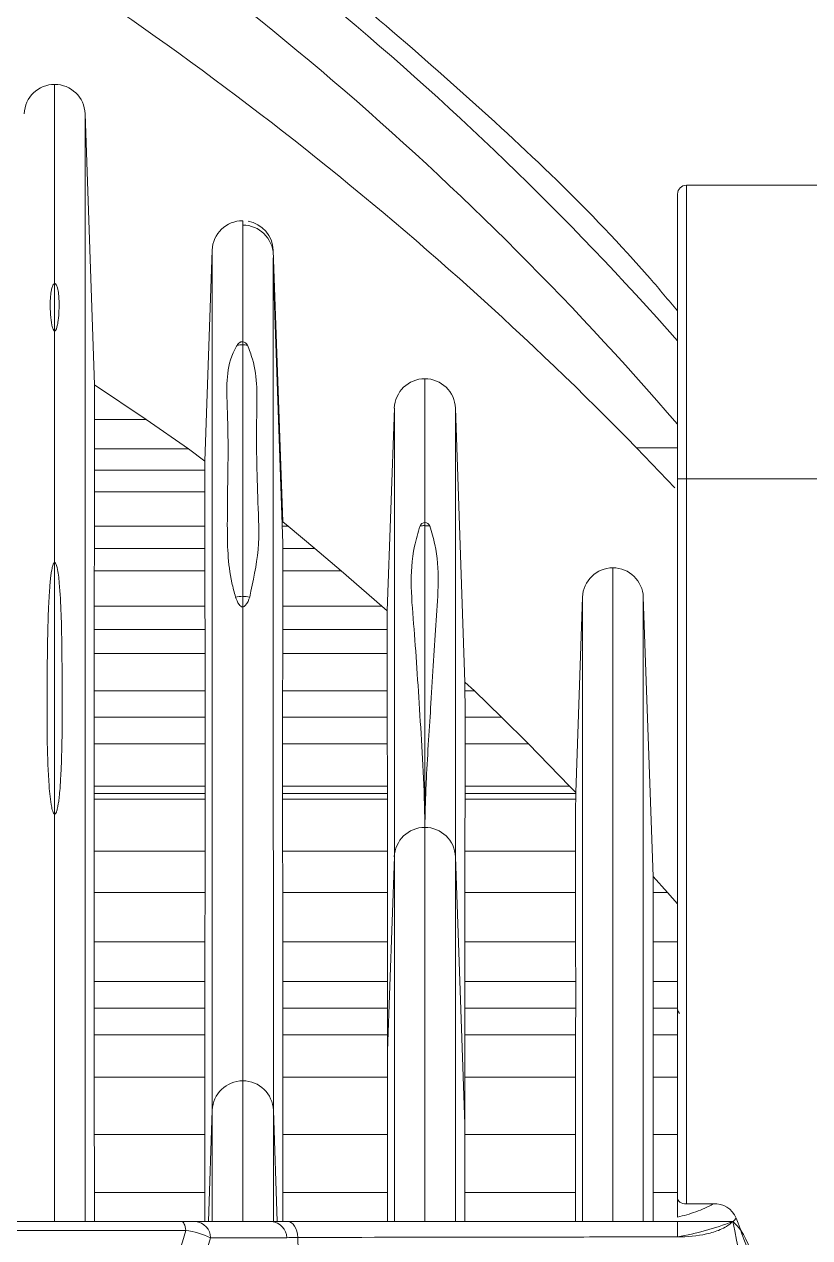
# Model space of a CAD drawing. Extents: x 9.3 to 87, y 1.1 to 68.8.
# Drawn here: x 39.605 to 40.941, y 60.681 to 62.747 of the extents above; entities that cross this region are included whole.
import ezdxf

# ---------------------------------------------------------------- set-up
doc = ezdxf.new("R2010")
doc.units = 0
doc.header["$MEASUREMENT"] = 0
doc.linetypes.add('SLD-Solid', pattern=[0])
doc.layers.add('OBJECT', color=7, linetype='CONTINUOUS')

msp = doc.modelspace()

# ---------------------------------------------------------------- linework, layer by layer
at = {"layer": 'OBJECT', "linetype": 'SLD-Solid', "lineweight": 15}
for p, q in [((39.7083, 62.5943), (39.7244, 62.1327)), ((41.0681, 62.4725), (40.7315, 62.4725)), ((40.7315, 62.4725), (40.7315, 61.9725)), ((40.7165, 61.9725), (40.7165, 62.4575)), ((39.912, 62.0031), (39.9246, 62.3621)), ((40.0285, 62.3621), (40.0447, 61.8996)), ((40.0449, 61.8627), (40.0285, 62.3324)), ((39.6565, 62.2245), (39.6565, 62.3051)), ((39.9765, 62.2061), (39.9765, 62.2009)), ((39.9765, 62.2009), (39.9765, 61.7727)), ((39.8124, 62.074), (39.7244, 62.1327)), ((40.2225, 61.7479), (40.2346, 62.0931)), ((40.3385, 62.0931), (40.3548, 61.6268)), ((39.7244, 62.074), (39.8124, 62.074)), ((39.8842, 62.0237), (39.8124, 62.074)), ((39.7244, 62.0237), (39.8842, 62.0237)), ((39.912, 62.0031), (39.8842, 62.0237)), ((40.6469, 62.0256), (40.7165, 62.0256)), ((40.6469, 62.0256), (40.7122, 61.9576)), ((39.7243, 61.9876), (39.9121, 61.9876)), ((40.7165, 60.7482), (40.7165, 61.9725)), ((40.7165, 61.9725), (40.7315, 61.9725)), ((40.7315, 61.9725), (40.7315, 60.7384)), ((41.0927, 61.9725), (40.7315, 61.9725)), ((39.7243, 61.9508), (39.912, 61.9508)), ((39.7241, 61.8922), (39.912, 61.8922)), ((40.0538, 61.8922), (40.0447, 61.8996)), ((40.0447, 61.8922), (40.0538, 61.8922)), ((40.0993, 61.8542), (40.0538, 61.8922)), ((40.2865, 61.8985), (40.2865, 61.8931)), ((40.2865, 61.8931), (40.2865, 61.3796)), ((39.7241, 61.8542), (39.9121, 61.8542)), ((40.0448, 61.8542), (40.0993, 61.8542)), ((40.1441, 61.8161), (40.0993, 61.8542)), ((39.6565, 61.402), (39.6565, 61.8303)), ((39.724, 61.8161), (39.9121, 61.8161)), ((40.0448, 61.8161), (40.1441, 61.8161)), ((40.2135, 61.7559), (40.1441, 61.8161)), ((39.9765, 61.7727), (39.9765, 61.7548)), ((40.5432, 61.4386), (40.5548, 61.7713)), ((40.6583, 61.7713), (40.6749, 61.296)), ((39.724, 61.7559), (39.9123, 61.7559)), ((40.0448, 61.7559), (40.2135, 61.7559)), ((40.2225, 61.7479), (40.2135, 61.7559)), ((39.7239, 61.7162), (39.9124, 61.7162)), ((40.0447, 61.7162), (40.2225, 61.7162)), ((39.7239, 61.6757), (39.9124, 61.6757)), ((40.0446, 61.6757), (40.2225, 61.6757)), ((40.371, 61.6116), (40.3548, 61.6268)), ((39.7239, 61.6116), (39.9125, 61.6116)), ((40.0445, 61.6116), (40.2225, 61.6116)), ((40.3548, 61.6116), (40.371, 61.6116)), ((40.4172, 61.5668), (40.371, 61.6116)), ((39.7239, 61.5668), (39.9125, 61.5668)), ((40.0445, 61.5668), (40.2225, 61.5668)), ((40.3549, 61.5668), (40.4172, 61.5668)), ((40.4628, 61.5214), (40.4172, 61.5668)), ((39.7239, 61.5214), (39.9125, 61.5214)), ((40.0445, 61.5214), (40.2226, 61.5214)), ((40.3549, 61.5214), (40.4628, 61.5214)), ((40.5326, 61.4497), (40.4628, 61.5214)), ((39.7239, 61.4497), (39.9125, 61.4497)), ((39.7239, 61.4371), (39.9125, 61.4371)), ((40.0445, 61.4497), (40.2228, 61.4497)), ((40.0445, 61.4371), (40.2228, 61.4371)), ((40.3549, 61.4497), (40.5326, 61.4497)), ((40.3549, 61.4371), (40.5432, 61.4371)), ((40.5432, 61.4386), (40.5326, 61.4497)), ((39.7239, 61.4272), (39.9125, 61.4272)), ((40.0445, 61.4272), (40.2228, 61.4272)), ((40.3549, 61.4272), (40.5432, 61.4272)), ((39.7239, 61.3392), (39.9124, 61.3392)), ((40.0445, 61.3392), (40.2229, 61.3392)), ((40.3547, 61.3392), (40.543, 61.3392)), ((40.2346, 61.3292), (40.223, 60.999)), ((40.3544, 60.8741), (40.3385, 61.3292)), ((40.6995, 61.2687), (40.6749, 61.296)), ((39.7239, 61.2687), (39.9124, 61.2687)), ((40.0446, 61.2687), (40.2229, 61.2687)), ((40.3546, 61.2687), (40.543, 61.2687)), ((40.6749, 61.2687), (40.6995, 61.2687)), ((40.7165, 61.2493), (40.6995, 61.2687)), ((39.7239, 61.1843), (39.9123, 61.1843)), ((40.0447, 61.1843), (40.2229, 61.1843)), ((40.3546, 61.1843), (40.5431, 61.1843)), ((40.6751, 61.1843), (40.7165, 61.1843)), ((40.7165, 61.0734), (40.7165, 61.158)), ((39.7239, 61.1172), (39.9123, 61.1172)), ((40.0447, 61.1172), (40.2229, 61.1172)), ((40.3545, 61.1172), (40.5432, 61.1172)), ((40.6751, 61.1172), (40.7165, 61.1172)), ((39.7239, 61.0718), (39.9123, 61.0718)), ((40.0448, 61.0718), (40.223, 61.0718)), ((40.3545, 61.0718), (40.5432, 61.0718)), ((40.6751, 61.0718), (40.7166, 61.0718)), ((39.7239, 61.0262), (39.9123, 61.0262)), ((40.0448, 61.0262), (40.223, 61.0262)), ((40.3545, 61.0262), (40.5431, 61.0262)), ((40.675, 61.0262), (40.7165, 61.0262)), ((39.724, 60.9541), (39.9122, 60.9541)), ((40.0448, 60.9541), (40.223, 60.9541)), ((40.3545, 60.9541), (40.5431, 60.9541)), ((40.6749, 60.9541), (40.7165, 60.9541)), ((39.9181, 60.7082), (39.9247, 60.8978)), ((40.0287, 60.8978), (40.0353, 60.7082)), ((39.724, 60.8564), (39.9122, 60.8564)), ((40.0449, 60.8564), (40.223, 60.8564)), ((40.3544, 60.8564), (40.543, 60.8564)), ((40.675, 60.8564), (40.7165, 60.8564)), ((39.7241, 60.7577), (39.9122, 60.7577)), ((40.0449, 60.7577), (40.223, 60.7577)), ((40.3544, 60.7577), (40.5429, 60.7577)), ((40.6751, 60.7577), (40.7165, 60.7577)), ((40.7165, 60.7482), (40.7165, 60.7161)), ((40.7771, 60.7384), (40.7315, 60.7384)), ((39.8733, 60.7082), (38.3725, 60.7082)), ((38.3725, 60.6932), (39.8797, 60.6932)), ((40.7165, 60.7082), (40.7165, 60.7082))]:
    msp.add_line(p, q, dxfattribs=at)
at = {"layer": 'OBJECT', "linetype": 'SLD-Solid', "lineweight": 15, "flags": 128}
for points in [[(39.8797, 60.6932), (39.8791, 60.6965), (39.8785, 60.6994), (39.8778, 60.702), (39.877, 60.7042), (39.8761, 60.7059), (39.8752, 60.7072), (39.8743, 60.708), (39.8733, 60.7082)], [(40.0701, 60.6814), (40.0695, 60.6868), (40.0684, 60.6919), (40.0668, 60.6965), (40.0648, 60.7005), (40.0624, 60.7038), (40.0597, 60.7062), (40.0568, 60.7077), (40.0539, 60.7082)]]:
    msp.add_lwpolyline(points, dxfattribs=at)
at = {"layer": 'OBJECT', "linetype": 'SLD-Solid', "lineweight": 15}
for centre, radius, start, end in [((36.6835, 58.6413), 5.3837, 41.4857, 59.4926), ((36.5759, 58.5006), 5.4639, 40.7282, 58.6752), ((36.3545, 57.8332), 6, 44.32508, 59.31394), ((39.6565, 62.5925), 0.0518, 90, 178), ((39.6565, 62.5925), 0.0518, 2, 90), ((40.7315, 62.4575), 0.015, 90, 180), ((39.9765, 62.3602), 0.052, 90.0069, 178), ((39.9765, 62.3602), 0.052, 2, 79.6776), ((39.9765, 62.3527), 0.0521, 1.9464, 89.942), ((39.9765, 62.1464), 0.0545, 89.9929, 100.227), ((39.9748, 62.1949), 0.0113, 28.5633, 81.243), ((39.9765, 62.1463), 0.0546, 81.378, 90.001), ((40.2865, 62.0912), 0.052, 90, 178), ((40.2865, 62.0912), 0.052, 2, 90), ((40.2875, 61.8887), 0.00992, 95.3568, 157.5614), ((40.2865, 61.8376), 0.0555, 89.9935, 98.5284), ((40.2854, 61.8883), 0.0103, 23.6966, 83.3852), ((40.2865, 61.8375), 0.0555, 81.4718, 90.0063), ((40.6065, 61.7695), 0.0518, 90, 178), ((40.6065, 61.7695), 0.0518, 2, 90), ((39.9765, 61.7109), 0.0619, 89.9772, 101.4293), ((39.9766, 61.7108), 0.0619, 78.9908, 90.0222), ((40.2865, 61.3274), 0.052, 90, 178), ((40.2865, 61.3274), 0.052, 2, 90), ((40.7365, 61.0734), 0.02, 180, 212.5468), ((39.9769, 60.8958), 0.0522, 90.3535, 177.8262), ((39.9768, 60.8961), 0.0519, 1.8455, 90.2004), ((40.7804, 60.7001), 0.0384, 21.6338, 94.9664), ((39.8612, 60.5519), 0.1425, 64.8127, 82.5778), ((39.8942, 60.6806), 0.0277, 0.4825, 85.7556), ((40.0237, 60.6806), 0.0277, 0.45, 85.7528), ((40.6259, 61.1931), 0.5188, 280.0672, 290.8075), ((40.7881, 60.185), 0.5237, 87.5936, 92.4048), ((3.852, 53.4295), 37.6688, 10.36201, 11.14142), ((40.7388, 60.6329), 0.1045, 5.4205, 46.0505)]:
    msp.add_arc(centre, radius, start, end, dxfattribs=at)
for points, knots in [([(40.7165, 62.2588), (40.7011, 62.2771), (40.5865, 62.4134), (40.3428, 62.6423), (40.021, 62.9144), (39.7126, 63.1374), (39.521, 63.2552), (39.425, 63.3142)], [0, 0, 0, 0, 0.04293, 0.319017, 0.59702, 0.798142, 1, 1, 1, 1]), ([(39.6565, 62.6442), (39.6565, 62.6417), (39.6565, 62.6366), (39.6565, 62.5966), (39.6565, 62.5315), (39.6565, 62.4353), (39.6565, 62.3479), (39.6565, 62.3051)], [0, 0, 0, 0, 0.194795, 0.387326, 0.576325, 0.792703, 1, 1, 1, 1]), ([(39.7083, 60.7082), (39.7083, 60.7718), (39.7083, 60.9268), (39.7083, 61.1566), (39.7083, 61.3925), (39.7083, 61.606), (39.7083, 61.8065), (39.7083, 61.9891), (39.7083, 62.1479), (39.7083, 62.2873), (39.7083, 62.4203), (39.7083, 62.5179), (39.7083, 62.5819), (39.7083, 62.5901), (39.7083, 62.5943)], [0, 0, 0, 0, 0.066356, 0.161917, 0.250698, 0.333003, 0.414637, 0.501472, 0.574865, 0.652844, 0.735333, 0.821362, 0.909911, 1, 1, 1, 1]), ([(39.9765, 62.2061), (39.9765, 62.2406), (39.9765, 62.311), (39.9765, 62.3694), (39.9765, 62.3992), (39.9765, 62.4028), (39.9765, 62.4033)], [0, 0, 0, 0, 0.332607, 0.67747, 0.95446, 1, 1, 1, 1]), ([(39.9247, 60.8978), (39.9247, 60.9983), (39.9247, 61.1959), (39.9247, 61.4603), (39.9247, 61.688), (39.9247, 61.8787), (39.9246, 62.0368), (39.9246, 62.1742), (39.9246, 62.281), (39.9246, 62.3487), (39.9246, 62.3576), (39.9246, 62.3621)], [0, 0, 0, 0, 0.130922, 0.257354, 0.375016, 0.481399, 0.581339, 0.679843, 0.783111, 0.890386, 1, 1, 1, 1]), ([(40.0287, 60.8978), (40.0287, 60.9983), (40.0287, 61.1959), (40.0286, 61.4603), (40.0286, 61.688), (40.0286, 61.8787), (40.0286, 62.0368), (40.0286, 62.1745), (40.0286, 62.28), (40.0285, 62.3385), (40.0285, 62.3465), (40.0285, 62.3489)], [0, 0, 0, 0, 0.13971, 0.27463, 0.400189, 0.513714, 0.620363, 0.725479, 0.835679, 0.950155, 1, 1, 1, 1]), ([(39.6565, 62.2245), (39.6565, 62.2245), (39.6563, 62.2245), (39.656, 62.2246), (39.6554, 62.225), (39.654, 62.2267), (39.6515, 62.2343), (39.6497, 62.2481), (39.6488, 62.2646), (39.6491, 62.278), (39.6499, 62.287), (39.6508, 62.2931), (39.6517, 62.2971), (39.6525, 62.2999), (39.6532, 62.3017), (39.6539, 62.3029), (39.6544, 62.3037), (39.6549, 62.3043), (39.6554, 62.3047), (39.6558, 62.305), (39.6562, 62.3051), (39.6564, 62.3051), (39.6565, 62.3051)], [0, 0, 0, 0, 0.001329, 0.003074, 0.006297, 0.017479, 0.071214, 0.284802, 0.518441, 0.675322, 0.780747, 0.851666, 0.899436, 0.931673, 0.953487, 0.968304, 0.978429, 0.98541, 0.992312, 0.99526, 0.998236, 1, 1, 1, 1]), ([(39.6565, 62.3051), (39.6566, 62.3051), (39.6569, 62.3051), (39.6573, 62.305), (39.658, 62.3046), (39.6599, 62.3023), (39.6629, 62.2926), (39.6642, 62.2776), (39.6641, 62.2607), (39.6633, 62.2488), (39.6623, 62.2407), (39.6614, 62.2353), (39.6606, 62.2317), (39.6599, 62.2292), (39.6592, 62.2276), (39.6587, 62.2265), (39.6583, 62.2258), (39.6579, 62.2253), (39.6576, 62.2249), (39.6572, 62.2247), (39.6569, 62.2246), (39.6567, 62.2245), (39.6566, 62.2245), (39.6565, 62.2245)], [0, 0, 0, 0, 0.001791, 0.004142, 0.008453, 0.023139, 0.09304, 0.370848, 0.576813, 0.71516, 0.808074, 0.870488, 0.912447, 0.940688, 0.959739, 0.972628, 0.981392, 0.987398, 0.99156, 0.995982, 0.997755, 0.999226, 1, 1, 1, 1]), ([(39.6565, 62.2245), (39.6565, 62.155), (39.6565, 62.0353), (39.6565, 61.8909), (39.6565, 61.8303)], [0, 0, 0, 0, 0.580628, 1, 1, 1, 1]), ([(39.9643, 61.7715), (39.9621, 61.7796), (39.9511, 61.8203), (39.9493, 61.9196), (39.9529, 62.0234), (39.9497, 62.1051), (39.9488, 62.1522), (39.9573, 62.1839), (39.9666, 62.1996), (39.9669, 62.2001)], [0, 0, 0, 0, 0.052127, 0.260581, 0.628663, 0.75159, 0.874449, 0.996169, 1, 1, 1, 1]), ([(39.9669, 62.2001), (39.968, 62.2017), (39.9693, 62.2037), (39.9727, 62.2055), (39.9741, 62.206), (39.9755, 62.2061), (39.9762, 62.2061), (39.9765, 62.2061)], [0, 0, 0, 0, 0.648452, 0.759864, 0.87221, 0.946561, 1, 1, 1, 1]), ([(39.9847, 62.2003), (39.9877, 62.1924), (40.0027, 62.1531), (39.9989, 62.0693), (40.0008, 61.9592), (40.0063, 61.8527), (39.9943, 61.7986), (39.9884, 61.7716)], [0, 0, 0, 0, 0.063157, 0.314176, 0.655993, 0.828429, 1, 1, 1, 1]), ([(40.2865, 62.1432), (40.2865, 62.1393), (40.2865, 62.1316), (40.2865, 62.0739), (40.2865, 61.9973), (40.2865, 61.9312), (40.2865, 61.8985)], [0, 0, 0, 0, 0.287566, 0.570617, 0.788164, 1, 1, 1, 1]), ([(39.7244, 62.1327), (39.7244, 62.1301), (39.7244, 62.1247), (39.7244, 62.091), (39.7244, 62.074)], [0, 0, 0, 0, 0.497156, 1, 1, 1, 1]), ([(40.2346, 62.0931), (40.2346, 62.0892), (40.2346, 62.0817), (40.2346, 62.0222), (40.2346, 61.9314), (40.2346, 61.8031), (40.2346, 61.661), (40.2346, 61.5044), (40.2346, 61.3873), (40.2346, 61.3292)], [0, 0, 0, 0, 0.151707, 0.301092, 0.446794, 0.587449, 0.728596, 0.86532, 1, 1, 1, 1]), ([(40.3385, 62.0931), (40.3385, 62.0892), (40.3385, 62.0817), (40.3385, 62.0222), (40.3385, 61.9314), (40.3385, 61.8031), (40.3385, 61.661), (40.3385, 61.5044), (40.3385, 61.3873), (40.3385, 61.3292)], [0, 0, 0, 0, 0.151707, 0.301092, 0.446794, 0.587449, 0.728596, 0.86532, 1, 1, 1, 1]), ([(40.2865, 61.3796), (40.2865, 61.3796), (40.2865, 61.3797), (40.2865, 61.3799), (40.2865, 61.3803), (40.2865, 61.3817), (40.2859, 61.4446), (40.2785, 61.563), (40.2689, 61.7198), (40.2582, 61.8241), (40.2749, 61.881), (40.2783, 61.8925)], [0, 0, 0, 0, 0.000149, 0.000446, 0.00104, 0.002229, 0.006986, 0.312547, 0.618174, 0.923157, 1, 1, 1, 1]), ([(40.2948, 61.8925), (40.298, 61.8819), (40.3139, 61.8297), (40.3049, 61.7341), (40.2979, 61.6017), (40.2903, 61.493), (40.2876, 61.4267), (40.2869, 61.4019), (40.2867, 61.3901), (40.2866, 61.3842), (40.2866, 61.3815), (40.2865, 61.3803), (40.2865, 61.3799), (40.2865, 61.3797), (40.2865, 61.3796), (40.2865, 61.3796)], [0, 0, 0, 0, 0.070565, 0.350846, 0.630744, 0.861215, 0.935041, 0.968568, 0.985332, 0.993714, 0.997905, 0.998952, 0.999476, 0.999738, 1, 1, 1, 1]), ([(39.6565, 61.402), (39.6564, 61.402), (39.6562, 61.4021), (39.6558, 61.4023), (39.6548, 61.4031), (39.6529, 61.407), (39.6493, 61.4228), (39.6437, 61.4868), (39.6433, 61.588), (39.6441, 61.6878), (39.6458, 61.7485), (39.6472, 61.7758), (39.6485, 61.7939), (39.6498, 61.8061), (39.6509, 61.8142), (39.6519, 61.8196), (39.6527, 61.8233), (39.6534, 61.8257), (39.654, 61.8273), (39.6545, 61.8284), (39.655, 61.8291), (39.6554, 61.8297), (39.6557, 61.83), (39.6561, 61.8302), (39.6564, 61.8303), (39.6565, 61.8303), (39.6565, 61.8303)], [0, 0, 0, 0, 0.000501, 0.001151, 0.00236, 0.007574, 0.028162, 0.110155, 0.437763, 0.717794, 0.81063, 0.872803, 0.914462, 0.942394, 0.961138, 0.973731, 0.982205, 0.987919, 0.991787, 0.994417, 0.99622, 0.997472, 0.998806, 0.999341, 0.999785, 1, 1, 1, 1]), ([(39.6565, 61.8303), (39.6566, 61.8303), (39.6569, 61.8303), (39.6572, 61.8301), (39.658, 61.8295), (39.6595, 61.8267), (39.6624, 61.8153), (39.6673, 61.7693), (39.6687, 61.6946), (39.6698, 61.5958), (39.6693, 61.5214), (39.6673, 61.471), (39.6659, 61.4482), (39.6645, 61.4328), (39.6632, 61.4225), (39.662, 61.4156), (39.661, 61.411), (39.6602, 61.4079), (39.6595, 61.4058), (39.6589, 61.4044), (39.6584, 61.4035), (39.6579, 61.4028), (39.6574, 61.4023), (39.657, 61.4021), (39.6567, 61.402), (39.6566, 61.402), (39.6565, 61.402)], [0, 0, 0, 0, 0.000459, 0.001037, 0.002137, 0.006183, 0.022225, 0.086119, 0.341385, 0.558432, 0.778026, 0.850867, 0.899686, 0.932428, 0.954405, 0.969173, 0.979112, 0.985817, 0.990355, 0.993443, 0.995561, 0.997451, 0.99862, 0.999247, 0.999765, 1, 1, 1, 1]), ([(40.6065, 61.8212), (40.6065, 61.8175), (40.6065, 61.8101), (40.6065, 61.7519), (40.6065, 61.6638), (40.6065, 61.5413), (40.6065, 61.4115), (40.6065, 61.2711), (40.6065, 61.1206), (40.6065, 60.9662), (40.6065, 60.8322), (40.6065, 60.7456), (40.6065, 60.7082)], [0, 0, 0, 0, 0.119115, 0.2364, 0.350741, 0.460971, 0.565325, 0.66243, 0.765971, 0.856794, 0.938114, 1, 1, 1, 1]), ([(39.9765, 61.7548), (39.9762, 61.7548), (39.9756, 61.7548), (39.9744, 61.7551), (39.9723, 61.7564), (39.9679, 61.7618), (39.9659, 61.7672), (39.9643, 61.7715)], [0, 0, 0, 0, 0.027025, 0.059823, 0.116713, 0.300963, 1, 1, 1, 1]), ([(39.9884, 61.7716), (39.9868, 61.7666), (39.985, 61.7612), (39.9798, 61.7561), (39.9785, 61.7552), (39.9773, 61.7548), (39.9768, 61.7548), (39.9765, 61.7548)], [0, 0, 0, 0, 0.808261, 0.877493, 0.947201, 0.979061, 1, 1, 1, 1]), ([(40.5548, 61.7713), (40.5548, 61.7675), (40.5548, 61.7601), (40.5548, 61.7019), (40.5548, 61.6136), (40.5548, 61.491), (40.5548, 61.3611), (40.5548, 61.2205), (40.5548, 61.07), (40.5548, 60.9154), (40.5548, 60.7979), (40.5548, 60.7285), (40.5548, 60.7082)], [0, 0, 0, 0, 0.122602, 0.243319, 0.361, 0.474446, 0.581833, 0.68175, 0.788271, 0.881698, 0.965359, 1, 1, 1, 1]), ([(40.6583, 60.7082), (40.6583, 60.7294), (40.6583, 60.8006), (40.6583, 60.921), (40.6583, 61.0792), (40.6583, 61.2417), (40.6583, 61.3881), (40.6583, 61.5199), (40.6583, 61.6305), (40.6583, 61.7093), (40.6583, 61.7613), (40.6583, 61.7679), (40.6583, 61.7713)], [0, 0, 0, 0, 0.036087, 0.121484, 0.217181, 0.326474, 0.448113, 0.550998, 0.658884, 0.770331, 0.884355, 1, 1, 1, 1]), ([(39.9765, 60.9482), (39.9765, 61.0348), (39.9765, 61.2058), (39.9765, 61.4233), (39.9765, 61.6064), (39.9765, 61.7063), (39.9765, 61.7548)], [0, 0, 0, 0, 0.29436, 0.581245, 0.796821, 1, 1, 1, 1]), ([(40.2225, 61.7162), (40.2225, 61.7254), (40.2225, 61.7438), (40.2225, 61.7466), (40.2225, 61.7479)], [0, 0, 0, 0, 0.49842, 1, 1, 1, 1]), ([(40.543, 61.3392), (40.543, 61.3589), (40.5431, 61.3984), (40.5431, 61.4176), (40.5432, 61.4272)], [0, 0, 0, 0, 0.498026, 1, 1, 1, 1]), ([(39.6565, 61.402), (39.6565, 61.3403), (39.6565, 61.2131), (39.6565, 60.9833), (39.6565, 60.8102), (39.6565, 60.7082)], [0, 0, 0, 0, 0.27922, 0.57526, 1, 1, 1, 1]), ([(40.2865, 61.3796), (40.2865, 61.3796), (40.2865, 61.3796), (40.2865, 61.3796), (40.2865, 61.3796)], [0, 0, 0, 0, 0.559275, 1, 1, 1, 1]), ([(40.2865, 61.3796), (40.2865, 61.3795), (40.2865, 61.3795), (40.2865, 61.3795), (40.2865, 61.3794)], [0, 0, 0, 0, 0.559654, 1, 1, 1, 1]), ([(40.2865, 61.3794), (40.2865, 61.3175), (40.2865, 61.1938), (40.2865, 60.9726), (40.2865, 60.8048), (40.2865, 60.7082)], [0, 0, 0, 0, 0.298069, 0.595988, 1, 1, 1, 1]), ([(40.2346, 61.3292), (40.2346, 61.2673), (40.2346, 61.1433), (40.2346, 60.9381), (40.2346, 60.7875), (40.2346, 60.7082)], [0, 0, 0, 0, 0.321282, 0.642404, 1, 1, 1, 1]), ([(40.3385, 61.3292), (40.3385, 61.2673), (40.3385, 61.1433), (40.3385, 60.9381), (40.3385, 60.7875), (40.3385, 60.7082)], [0, 0, 0, 0, 0.321282, 0.642404, 1, 1, 1, 1]), ([(40.6749, 61.296), (40.6749, 61.2948), (40.6749, 61.2925), (40.6749, 61.2766), (40.6749, 61.2687)], [0, 0, 0, 0, 0.49855, 1, 1, 1, 1]), ([(40.6749, 61.2687), (40.675, 61.2579), (40.675, 61.2362), (40.6751, 61.2016), (40.6751, 61.1843)], [0, 0, 0, 0, 0.498693, 1, 1, 1, 1]), ([(39.9765, 60.948), (39.9765, 60.948), (39.9765, 60.9481), (39.9765, 60.9482), (39.9765, 60.9482)], [0, 0, 0, 0, 0.559885, 1, 1, 1, 1]), ([(39.9765, 60.948), (39.9766, 60.948), (39.9766, 60.948), (39.9766, 60.948), (39.9767, 60.948)], [0, 0, 0, 0, 0.558241, 1, 1, 1, 1]), ([(39.9765, 60.7082), (39.9765, 60.7502), (39.9765, 60.8312), (39.9765, 60.91), (39.9765, 60.948)], [0, 0, 0, 0, 0.517367, 1, 1, 1, 1]), ([(39.9248, 60.7082), (39.9248, 60.7332), (39.9248, 60.7973), (39.9247, 60.8597), (39.9247, 60.8978)], [0, 0, 0, 0, 0.388563, 1, 1, 1, 1]), ([(40.0287, 60.7082), (40.0287, 60.7332), (40.0287, 60.7973), (40.0287, 60.8597), (40.0287, 60.8978)], [0, 0, 0, 0, 0.388563, 1, 1, 1, 1]), ([(40.7315, 60.7384), (40.7272, 60.7384), (40.7231, 60.7396), (40.7178, 60.7433), (40.7165, 60.7457), (40.7165, 60.7482)], [0, 0, 0, 0, 0.5, 0.5, 1, 1, 1, 1]), ([(40.7165, 60.716), (40.7271, 60.7184), (40.7376, 60.7214), (40.758, 60.7287), (40.768, 60.7331), (40.7771, 60.7384)], [0, 0, 0, 0, 0.5, 0.5, 1, 1, 1, 1]), ([(39.8963, 60.7082), (39.8937, 60.7082), (39.8905, 60.7082), (39.8827, 60.7082), (39.8782, 60.7082), (39.8733, 60.7082)], [0, 0, 0, 0, 0.5, 0.5, 1, 1, 1, 1]), ([(40.7165, 60.7082), (40.6672, 60.7082), (40.6163, 60.7082), (40.5111, 60.7082), (40.4571, 60.7082), (40.2912, 60.7082), (40.1752, 60.7082), (40.0539, 60.7082)], [0, 0, 0, 0, 0.25, 0.25, 0.5, 0.5, 1, 1, 1, 1]), ([(40.7165, 60.7082), (40.725, 60.7082), (40.7334, 60.7082), (40.75, 60.7082), (40.7582, 60.7083), (40.7662, 60.7082)], [0, 0, 0, 0, 0.5, 0.5, 1, 1, 1, 1]), ([(40.7165, 60.7056), (40.7165, 60.706), (40.7165, 60.7064), (40.7165, 60.7076), (40.7165, 60.7081), (40.7165, 60.7082)], [0.6620483, 0.6620483, 0.6620483, 0.6620483, 0.75, 0.75, 0.9646688, 0.9646688, 0.9646688, 0.9646688]), ([(40.7165, 60.7002), (40.7165, 60.701), (40.7165, 60.7017), (40.7165, 60.7036), (40.7165, 60.7047), (40.7165, 60.7056)], [0.4233158, 0.4233158, 0.4233158, 0.4233158, 0.5, 0.5, 0.6620483, 0.6620483, 0.6620483, 0.6620483]), ([(40.7165, 60.6824), (40.7165, 60.6868), (40.7165, 60.6909), (40.7165, 60.6943), (40.7165, 60.6943), (40.7165, 60.6943)], [0, 0, 0, 0, 0.25, 0.25, 0.2507531, 0.2507531, 0.2507531, 0.2507531]), ([(40.7659, 60.6873), (40.7739, 60.6891), (40.7817, 60.6914), (40.7967, 60.6978), (40.8039, 60.7019), (40.8101, 60.7082)], [0, 0, 0, 0, 0.5, 0.5, 1, 1, 1, 1]), ([(40.8101, 60.7082), (40.8093, 60.7082), (40.8076, 60.7082), (40.805, 60.7082), (40.8024, 60.7082), (40.7998, 60.7082), (40.7972, 60.7082), (40.7945, 60.7082), (40.7918, 60.7082), (40.789, 60.7082), (40.7863, 60.7082), (40.7835, 60.7082), (40.7807, 60.7082), (40.7778, 60.7082), (40.775, 60.7082), (40.7721, 60.7082), (40.7691, 60.7082), (40.7672, 60.7082), (40.7662, 60.7082), (40.7662, 60.7082)], [0, 0, 0, 0, 0.03125, 0.0625, 0.09375, 0.125, 0.15625, 0.1875, 0.21875, 0.25, 0.28125, 0.3125, 0.34375, 0.375, 0.40625, 0.4375, 0.46875, 0.5, 0.5001362, 0.5001362, 0.5001362, 0.5001362]), ([(39.9219, 60.6809), (39.9322, 60.6809), (39.9425, 60.6809), (39.9528, 60.6809), (39.9857, 60.6809), (40.0185, 60.6809), (40.0514, 60.6808)], [0, 0, 0, 0, 0.001524, 0.001524, 0.001524, 0.006387037, 0.006387037, 0.006387037, 0.006387037]), ([(40.0701, 60.6814), (40.188, 60.6815), (40.3009, 60.6817), (40.4627, 60.6819), (40.5154, 60.682), (40.6182, 60.6822), (40.6681, 60.6823), (40.7165, 60.6824)], [0, 0, 0, 0, 0.5, 0.5, 0.75, 0.75, 1, 1, 1, 1]), ([(40.115, 59.6532), (40.1055, 59.8783), (40.0911, 60.2213), (40.0755, 60.5637), (40.0701, 60.6814)], [0, 0, 0, 0, 0.656311, 1, 1, 1, 1])]:
    msp.add_open_spline(points, degree=3, knots=knots, dxfattribs=at)
for points, degree in [([(39.9765, 62.4033), (39.9765, 62.4122)], 1), ([(39.7244, 62.074), (39.7244, 62.0237)], 1), ([(39.7244, 62.0237), (39.7243, 61.9876)], 1), ([(39.9121, 61.9876), (39.912, 62.0031)], 1), ([(39.7243, 61.9876), (39.7243, 61.9508)], 1), ([(39.912, 61.9508), (39.9121, 61.9876)], 1), ([(40.7165, 61.9647), (40.7165, 61.9665), (40.7165, 61.9684), (40.7165, 61.9702)], 3), ([(39.7243, 61.9508), (39.7241, 61.8922)], 1), ([(39.912, 61.8922), (39.912, 61.9508)], 1), ([(39.7241, 61.8922), (39.7241, 61.8542)], 1), ([(39.9121, 61.8542), (39.912, 61.8922)], 1), ([(39.7241, 61.8542), (39.724, 61.8161)], 1), ([(39.9121, 61.8161), (39.9121, 61.8542)], 1), ([(40.0447, 61.8652), (40.0448, 61.8542)], 1), ([(40.0448, 61.8542), (40.0448, 61.8161)], 1), ([(39.724, 61.8161), (39.724, 61.7559)], 1), ([(39.9123, 61.7559), (39.9121, 61.8161)], 1), ([(40.0448, 61.8161), (40.0448, 61.7559)], 1), ([(39.724, 61.7559), (39.7239, 61.7162)], 1), ([(39.9124, 61.7162), (39.9123, 61.7559)], 1), ([(40.0448, 61.7559), (40.0447, 61.7162)], 1), ([(39.7239, 61.7162), (39.7239, 61.6757)], 1), ([(39.9124, 61.6757), (39.9124, 61.7162)], 1), ([(40.0447, 61.7162), (40.0446, 61.6757)], 1), ([(40.2225, 61.6757), (40.2225, 61.7162)], 1), ([(39.7239, 61.6757), (39.7239, 61.6116)], 1), ([(39.9125, 61.6116), (39.9124, 61.6757)], 1), ([(40.0446, 61.6757), (40.0445, 61.6116)], 1), ([(40.2225, 61.6116), (40.2225, 61.6757)], 1), ([(40.3548, 61.6268), (40.3548, 61.6116)], 1), ([(39.7239, 61.6116), (39.7239, 61.5668)], 1), ([(39.9125, 61.5668), (39.9125, 61.6116)], 1), ([(40.0445, 61.6116), (40.0445, 61.5668)], 1), ([(40.2225, 61.5668), (40.2225, 61.6116)], 1), ([(40.3548, 61.6116), (40.3549, 61.5668)], 1), ([(39.7239, 61.5668), (39.7239, 61.5214)], 1), ([(39.9125, 61.5214), (39.9125, 61.5668)], 1), ([(40.0445, 61.5668), (40.0445, 61.5214)], 1), ([(40.2226, 61.5214), (40.2225, 61.5668)], 1), ([(40.3549, 61.5668), (40.3549, 61.5214)], 1), ([(39.7239, 61.5214), (39.7239, 61.4497)], 1), ([(39.9125, 61.4497), (39.9125, 61.5214)], 1), ([(40.0445, 61.5214), (40.0445, 61.4497)], 1), ([(40.2228, 61.4497), (40.2226, 61.5214)], 1), ([(40.3549, 61.5214), (40.3549, 61.4497)], 1), ([(39.7239, 61.4497), (39.7239, 61.4371)], 1), ([(39.7239, 61.4371), (39.7239, 61.4272)], 1), ([(39.9125, 61.4371), (39.9125, 61.4497)], 1), ([(39.9125, 61.4272), (39.9125, 61.4371)], 1), ([(40.0445, 61.4497), (40.0445, 61.4371)], 1), ([(40.0445, 61.4371), (40.0445, 61.4272)], 1), ([(40.2228, 61.4371), (40.2228, 61.4497)], 1), ([(40.2228, 61.4272), (40.2228, 61.4371)], 1), ([(40.3549, 61.4497), (40.3549, 61.4371)], 1), ([(40.3549, 61.4371), (40.3549, 61.4272)], 1), ([(40.5432, 61.4371), (40.5432, 61.4386)], 1), ([(40.5432, 61.4272), (40.5432, 61.4371)], 1), ([(39.7239, 61.4272), (39.7239, 61.3392)], 1), ([(39.9124, 61.3392), (39.9125, 61.4272)], 1), ([(40.0445, 61.4272), (40.0445, 61.3392)], 1), ([(40.2229, 61.3392), (40.2228, 61.4272)], 1), ([(40.3549, 61.4272), (40.3547, 61.3392)], 1), ([(39.7239, 61.3392), (39.7239, 61.2687)], 1), ([(39.9124, 61.2687), (39.9124, 61.3392)], 1), ([(40.0445, 61.3392), (40.0446, 61.2687)], 1), ([(40.2229, 61.2687), (40.2229, 61.3392)], 1), ([(40.3547, 61.3392), (40.3546, 61.2687)], 1), ([(40.543, 61.2687), (40.543, 61.3392)], 1), ([(39.7239, 61.2687), (39.7239, 61.1843)], 1), ([(39.9123, 61.1843), (39.9124, 61.2687)], 1), ([(40.0446, 61.2687), (40.0447, 61.1843)], 1), ([(40.2229, 61.1843), (40.2229, 61.2687)], 1), ([(40.3546, 61.2687), (40.3546, 61.1843)], 1), ([(40.5431, 61.1843), (40.543, 61.2687)], 1), ([(39.7239, 61.1843), (39.7239, 61.1172)], 1), ([(39.9123, 61.1172), (39.9123, 61.1843)], 1), ([(40.0447, 61.1843), (40.0447, 61.1172)], 1), ([(40.2229, 61.1172), (40.2229, 61.1843)], 1), ([(40.3546, 61.1843), (40.3545, 61.1172)], 1), ([(40.5432, 61.1172), (40.5431, 61.1843)], 1), ([(40.6751, 61.1843), (40.6751, 61.1172)], 1), ([(39.7239, 61.1172), (39.7239, 61.0718)], 1), ([(39.9123, 61.0718), (39.9123, 61.1172)], 1), ([(40.0447, 61.1172), (40.0448, 61.0718)], 1), ([(40.223, 61.0718), (40.2229, 61.1172)], 1), ([(40.3545, 61.1172), (40.3545, 61.0718)], 1), ([(40.5432, 61.0718), (40.5432, 61.1172)], 1), ([(40.6751, 61.1172), (40.6751, 61.0718)], 1), ([(39.7239, 61.0718), (39.7239, 61.0262)], 1), ([(39.9123, 61.0262), (39.9123, 61.0718)], 1), ([(40.0448, 61.0718), (40.0448, 61.0262)], 1), ([(40.223, 61.0262), (40.223, 61.0718)], 1), ([(40.3545, 61.0718), (40.3545, 61.0262)], 1), ([(40.5431, 61.0262), (40.5432, 61.0718)], 1), ([(40.6751, 61.0718), (40.675, 61.0262)], 1), ([(39.7239, 61.0262), (39.724, 60.9541)], 1), ([(39.9122, 60.9541), (39.9123, 61.0262)], 1), ([(40.0448, 61.0262), (40.0448, 60.9541)], 1), ([(40.223, 60.999), (40.223, 61.0262)], 1), ([(40.3545, 61.0262), (40.3545, 60.9541)], 1), ([(40.5431, 60.9541), (40.5431, 61.0262)], 1), ([(40.675, 61.0262), (40.6749, 60.9541)], 1), ([(40.223, 60.9541), (40.223, 60.999)], 1), ([(39.724, 60.9541), (39.724, 60.8564)], 1), ([(39.9122, 60.8564), (39.9122, 60.9541)], 1), ([(39.9767, 60.948), (39.9765, 60.948)], 1), ([(40.0448, 60.9541), (40.0449, 60.8564)], 1), ([(40.223, 60.8564), (40.223, 60.9541)], 1), ([(40.3545, 60.9541), (40.3544, 60.8741)], 1), ([(40.543, 60.8564), (40.5431, 60.9541)], 1), ([(40.6749, 60.9541), (40.675, 60.8564)], 1), ([(40.3544, 60.8741), (40.3544, 60.8564)], 1), ([(39.724, 60.8564), (39.7241, 60.7577)], 1), ([(39.9122, 60.7577), (39.9122, 60.8564)], 1), ([(40.0449, 60.8564), (40.0449, 60.7577)], 1), ([(40.223, 60.7577), (40.223, 60.8564)], 1), ([(40.3544, 60.8564), (40.3544, 60.7577)], 1), ([(40.5429, 60.7577), (40.543, 60.8564)], 1), ([(40.675, 60.8564), (40.6751, 60.7577)], 1), ([(39.7241, 60.7577), (39.7241, 60.7082)], 1), ([(39.9122, 60.7082), (39.9122, 60.7577)], 1), ([(40.0449, 60.7577), (40.0449, 60.7082)], 1), ([(40.2229, 60.7082), (40.223, 60.7577)], 1), ([(40.3544, 60.7577), (40.3545, 60.7082)], 1), ([(40.543, 60.7082), (40.5429, 60.7577)], 1), ([(40.6751, 60.7577), (40.6751, 60.7082)], 1), ([(40.8161, 60.7143), (40.8146, 60.7122), (40.813, 60.7102), (40.8114, 60.7082)], 3), ([(40.8429, 60.6428), (40.834, 60.6667), (40.8252, 60.6905), (40.8161, 60.7143)], 3), ([(39.8797, 60.6932), (39.8173, 60.4876), (39.7549, 60.281), (39.6921, 60.0738)], 3), ([(40.0258, 60.7082), (39.9826, 60.7082), (39.9394, 60.7082), (39.8963, 60.7082)], 3), ([(40.0539, 60.7082), (40.0424, 60.7082), (40.0328, 60.7082), (40.0258, 60.7082)], 3), ([(40.7165, 60.7082), (40.7165, 60.7082), (40.7165, 60.7082), (40.7165, 60.7082)], 3), ([(40.7165, 60.6943), (40.7165, 60.6966), (40.7165, 60.6985), (40.7165, 60.7002)], 3), ([(40.8108, 60.7083), (40.8106, 60.7083), (40.8104, 60.7082), (40.8101, 60.7082)], 3), ([(40.8108, 60.7083), (40.811, 60.7083), (40.8112, 60.7083), (40.8113, 60.7082)], 3), ([(39.7326, 60.0486), (39.796, 60.2601), (39.859, 60.4709), (39.9219, 60.6809)], 3), ([(40.0514, 60.6808), (40.0561, 60.6811), (40.0624, 60.6813), (40.0701, 60.6814)], 3), ([(40.7165, 60.6824), (40.7333, 60.6824), (40.7498, 60.6837), (40.7657, 60.6872)], 3)]:
    msp.add_open_spline(points, degree=degree, dxfattribs=at)

doc.saveas('drawing.dxf')
